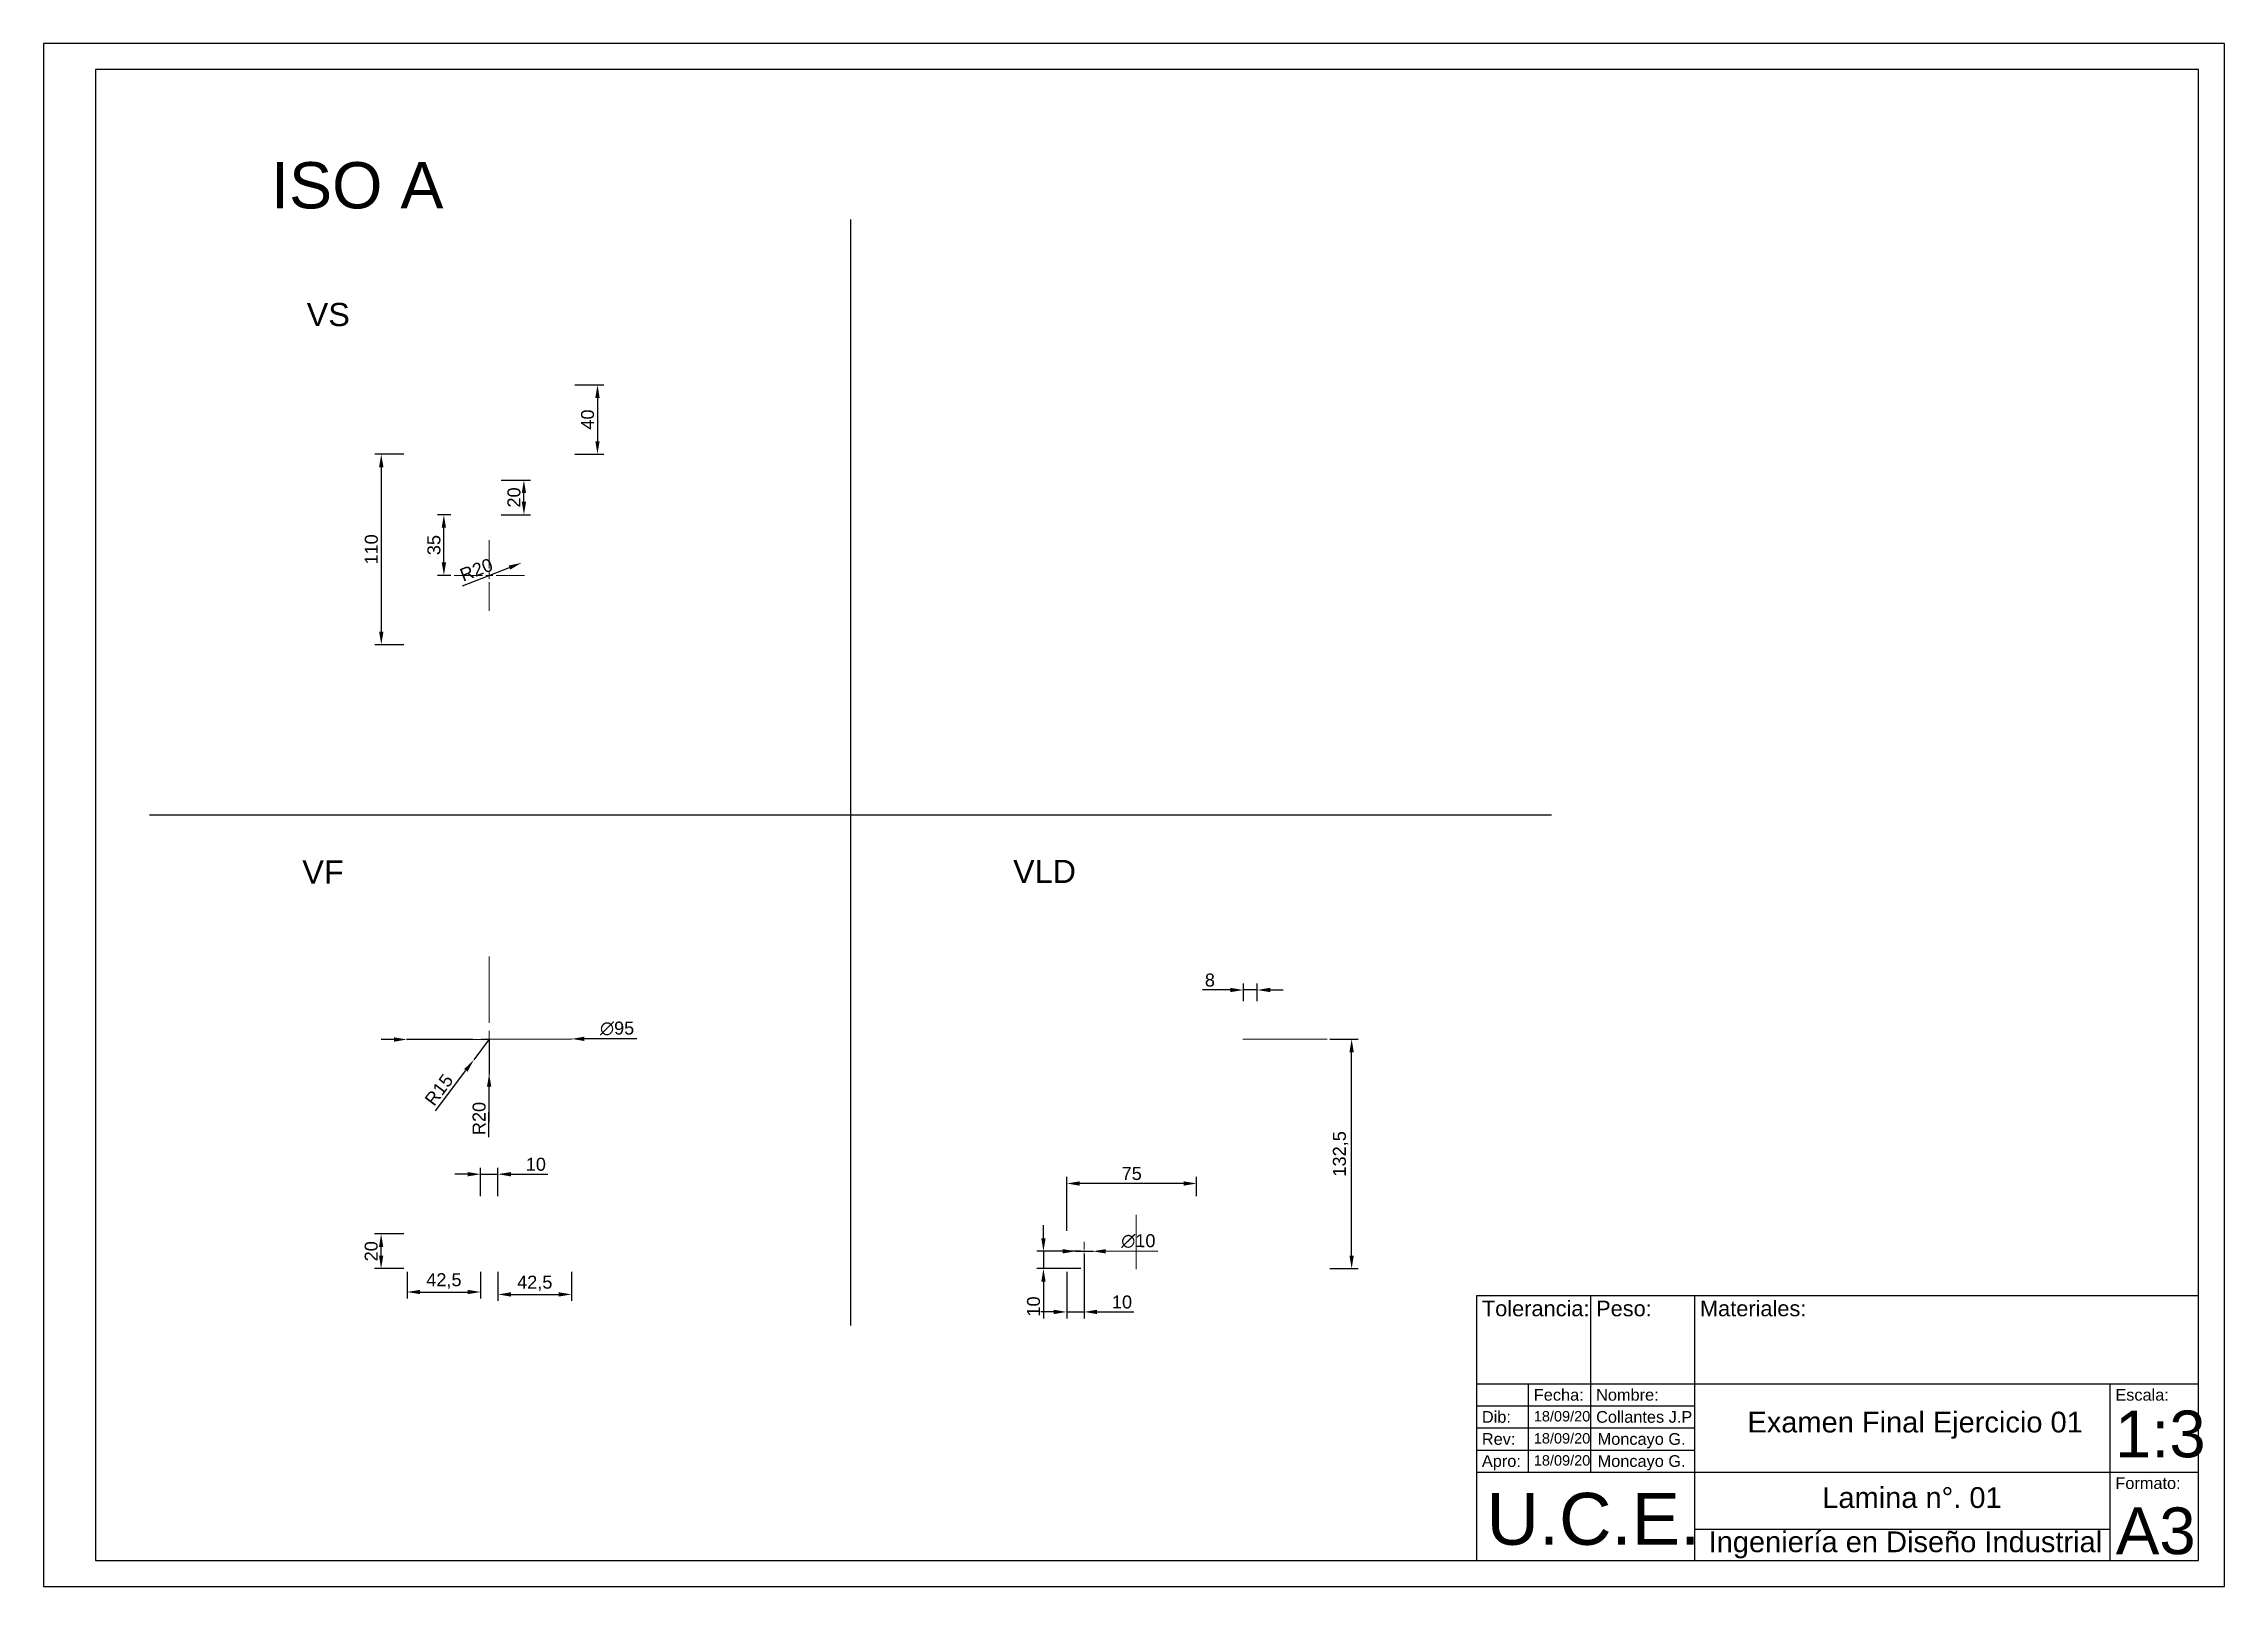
# Paper-space layout 'Presentacion' of a CAD drawing. Header units: inches, sheet in millimetres. Extents: x 0 to 420, y 0 to 297.
import ezdxf

# ---------------------------------------------------------------- set-up
doc = ezdxf.new("R2010")
doc.units = ezdxf.units.IN
doc.header["$MEASUREMENT"] = 0
doc.linetypes.add('CENTER2', pattern=[28.575, 19.05, -3.175, 3.175, -3.175])
doc.linetypes.add('CENTRO', pattern=[50.8, 31.75, -6.35, 6.35, -6.35])
doc.layers.add('Cotas', color=172, linetype='Continuous', lineweight=9)
doc.layers.add('Ejes', color=20, linetype='CENTRO', lineweight=5)
doc.styles.get("Standard").update_dxf_attribs({"font": 'arial.ttf'})
doc.dimstyles.new('ISO-25', dxfattribs={"dimtxt": 2.5, "dimasz": 2.5, "dimexe": 1.25, "dimexo": 0.625, "dimtad": 1, "dimdec": 3, "dimtxsty": 'Standard', "dimcen": 2.5, "dimadec": 0, "dimazin": 0, "dimtfac": 1, "dimtdec": 3, "dimtmove": 0, "dimatfit": 3, "dimfxl": 1, "dimarcsym": 0})

# ---------------------------------------------------------------- blocks, each defined once
blk = doc.blocks.new('*D56')
at = {"layer": 'Cotas', "color": 0, "lineweight": -2, "transparency": 16777216}
for p, q in [((102.29, 231.29), (107.92, 231.29)), ((106.67, 228.79), (106.67, 220.46)), ((102.29, 217.96), (107.92, 217.96))]:
    blk.add_line(p, q, dxfattribs=at)
at = {"layer": 'Cotas', "color": 0, "transparency": 16777216}
for points in [[(106.25, 228.79), (107.09, 228.79), (106.67, 231.29)], [(106.25, 220.46), (107.09, 220.46), (106.67, 217.96)]]:
    blk.add_solid(points, dxfattribs=at)
at = {"layer": 'Defpoints', "color": 0, "transparency": 16777216}
for p in [(101.67, 231.29), (101.67, 217.96), (106.67, 217.96)]:
    blk.add_point(p, dxfattribs=at)
at = {"layer": 'Cotas', "color": 0, "transparency": 16777216, "insert": (104.77, 224.63), "char_height": 2.5, "attachment_point": 5, "rotation": 90}
blk.add_mtext('40', dxfattribs=at)
blk = doc.blocks.new('*D57')
at = {"layer": 'Cotas', "color": 0, "lineweight": -2, "transparency": 16777216}
for p, q in [((69.38, 217.96), (63.78, 217.96)), ((65.03, 215.46), (65.03, 183.79)), ((69.38, 181.29), (63.78, 181.29))]:
    blk.add_line(p, q, dxfattribs=at)
at = {"layer": 'Cotas', "color": 0, "transparency": 16777216}
for points in [[(64.61, 215.46), (65.45, 215.46), (65.03, 217.96)], [(64.61, 183.79), (65.45, 183.79), (65.03, 181.29)]]:
    blk.add_solid(points, dxfattribs=at)
at = {"layer": 'Defpoints', "color": 0, "transparency": 16777216}
for p in [(70, 217.96), (65.03, 181.29), (70, 181.29)]:
    blk.add_point(p, dxfattribs=at)
at = {"layer": 'Cotas', "color": 0, "transparency": 16777216, "insert": (63.13, 199.63), "char_height": 2.5, "attachment_point": 5, "rotation": 90}
blk.add_mtext('110', dxfattribs=at)
blk = doc.blocks.new('*D58')
at = {"layer": 'Cotas', "color": 0, "lineweight": -2, "transparency": 16777216}
for p, q in [((70, 60.55), (70, 55.42)), ((84.17, 60.55), (84.17, 55.42)), ((72.5, 56.67), (81.67, 56.67))]:
    blk.add_line(p, q, dxfattribs=at)
at = {"layer": 'Cotas', "color": 0, "transparency": 16777216}
for points in [[(72.5, 57.08), (72.5, 56.25), (70, 56.67)], [(81.67, 57.08), (81.67, 56.25), (84.17, 56.67)]]:
    blk.add_solid(points, dxfattribs=at)
at = {"layer": 'Defpoints', "color": 0, "transparency": 16777216}
for p in [(70, 61.17), (84.17, 61.17), (84.17, 56.67)]:
    blk.add_point(p, dxfattribs=at)
at = {"layer": 'Cotas', "color": 0, "transparency": 16777216, "insert": (77.09, 58.8), "char_height": 2.5, "attachment_point": 5}
blk.add_mtext('42,5', dxfattribs=at)
blk = doc.blocks.new('*D59')
at = {"layer": 'Cotas', "color": 0, "lineweight": -2, "transparency": 16777216}
for p, q in [((87.5, 60.55), (87.5, 54.95)), ((101.67, 60.55), (101.67, 54.95)), ((90, 56.2), (99.17, 56.2))]:
    blk.add_line(p, q, dxfattribs=at)
at = {"layer": 'Cotas', "color": 0, "transparency": 16777216}
for points in [[(90, 56.62), (90, 55.79), (87.5, 56.2)], [(99.17, 56.62), (99.17, 55.79), (101.67, 56.2)]]:
    blk.add_solid(points, dxfattribs=at)
at = {"layer": 'Defpoints', "color": 0, "transparency": 16777216}
for p in [(87.5, 61.17), (101.67, 61.17), (101.67, 56.2)]:
    blk.add_point(p, dxfattribs=at)
at = {"layer": 'Cotas', "color": 0, "transparency": 16777216, "insert": (94.59, 58.33), "char_height": 2.5, "attachment_point": 5}
blk.add_mtext('42,5', dxfattribs=at)
blk = doc.blocks.new('*D60')
at = {"layer": 'Cotas', "color": 0, "lineweight": -2, "transparency": 16777216}
for p, q in [((85.84, 105.34), (85.81, 98.67)), ((85.76, 86.46), (85.8, 96.17))]:
    blk.add_line(p, q, dxfattribs=at)
at = {"layer": 'Cotas', "color": 0, "transparency": 16777216}
blk.add_solid([(85.38, 96.17), (86.22, 96.17), (85.81, 98.67)], dxfattribs=at)
at = {"layer": 'Defpoints', "color": 0, "transparency": 16777216}
for p in [(85.84, 105.34), (85.81, 98.67)]:
    blk.add_point(p, dxfattribs=at)
at = {"layer": 'Cotas', "color": 0, "transparency": 16777216, "insert": (83.88, 90.07), "char_height": 2.5, "attachment_point": 5, "rotation": 89.7821}
blk.add_mtext('R20', dxfattribs=at)
blk = doc.blocks.new('*D61')
at = {"layer": 'Cotas', "color": 0, "lineweight": -2, "transparency": 16777216}
for p, q in [((85.84, 105.34), (82.83, 101.34)), ((75.48, 91.55), (81.33, 99.34))]:
    blk.add_line(p, q, dxfattribs=at)
at = {"layer": 'Cotas', "color": 0, "transparency": 16777216}
blk.add_solid([(81, 99.59), (81.66, 99.09), (82.83, 101.34)], dxfattribs=at)
at = {"layer": 'Defpoints', "color": 0, "transparency": 16777216}
for p in [(85.84, 105.34), (82.83, 101.34)]:
    blk.add_point(p, dxfattribs=at)
at = {"layer": 'Cotas', "color": 0, "transparency": 16777216, "insert": (76.14, 95.59), "char_height": 2.5, "attachment_point": 5, "rotation": 53.0937}
blk.add_mtext('R15', dxfattribs=at)
blk = doc.blocks.new('*D62')
at = {"layer": 'Cotas', "color": 0, "lineweight": -2, "transparency": 16777216}
for p, q in [((67.5, 105.27), (65, 105.26)), ((70, 105.28), (101.67, 105.4)), ((114.24, 105.44), (104.17, 105.41))]:
    blk.add_line(p, q, dxfattribs=at)
at = {"layer": 'Cotas', "color": 0, "transparency": 16777216}
for points in [[(67.5, 105.69), (67.5, 104.86), (70, 105.28)], [(104.17, 105.82), (104.17, 104.99), (101.67, 105.4)]]:
    blk.add_solid(points, dxfattribs=at)
at = {"layer": 'Defpoints', "color": 0, "transparency": 16777216}
for p in [(70, 105.28), (101.67, 105.4)]:
    blk.add_point(p, dxfattribs=at)
at = {"layer": 'Cotas', "color": 0, "transparency": 16777216, "insert": (110.45, 107.4), "char_height": 2.5, "attachment_point": 5, "rotation": 0.2072}
blk.add_mtext('∅95', dxfattribs=at)
blk = doc.blocks.new('*D63')
at = {"layer": 'Cotas', "color": 0, "lineweight": -2, "transparency": 16777216}
for p, q in [((196.23, 64.51), (193.73, 64.51)), ((198.73, 64.51), (202.06, 64.5)), ((214.61, 64.49), (204.56, 64.5))]:
    blk.add_line(p, q, dxfattribs=at)
at = {"layer": 'Cotas', "color": 0, "transparency": 16777216}
for points in [[(196.23, 64.93), (196.23, 64.09), (198.73, 64.51)], [(204.57, 64.92), (204.56, 64.09), (202.06, 64.5)]]:
    blk.add_solid(points, dxfattribs=at)
at = {"layer": 'Defpoints', "color": 0, "transparency": 16777216}
for p in [(198.73, 64.51), (202.06, 64.5)]:
    blk.add_point(p, dxfattribs=at)
at = {"layer": 'Cotas', "color": 0, "transparency": 16777216, "insert": (210.84, 66.47), "char_height": 2.5, "attachment_point": 5, "rotation": 359.9324}
blk.add_mtext('∅10', dxfattribs=at)
blk = doc.blocks.new('*D64')
at = {"layer": 'Cotas', "color": 0, "lineweight": -2, "transparency": 16777216}
for p, q in [((69.38, 67.84), (63.75, 67.84)), ((65, 63.67), (65, 65.34)), ((69.38, 61.17), (63.75, 61.17))]:
    blk.add_line(p, q, dxfattribs=at)
at = {"layer": 'Cotas', "color": 0, "transparency": 16777216}
for points in [[(64.59, 65.34), (65.42, 65.34), (65, 67.84)], [(64.59, 63.67), (65.42, 63.67), (65, 61.17)]]:
    blk.add_solid(points, dxfattribs=at)
at = {"layer": 'Defpoints', "color": 0, "transparency": 16777216}
for p in [(65, 67.84), (70, 67.84), (70, 61.17)]:
    blk.add_point(p, dxfattribs=at)
at = {"layer": 'Cotas', "color": 0, "transparency": 16777216, "insert": (63.1, 64.51), "char_height": 2.5, "attachment_point": 5, "rotation": 90}
blk.add_mtext('20', dxfattribs=at)
blk = doc.blocks.new('*D65')
at = {"layer": 'Cotas', "color": 0, "lineweight": -2, "transparency": 16777216}
for p, q in [((247.69, 105.34), (253.17, 105.34)), ((251.92, 63.67), (251.92, 102.84)), ((247.69, 61.17), (253.17, 61.17))]:
    blk.add_line(p, q, dxfattribs=at)
at = {"layer": 'Cotas', "color": 0, "transparency": 16777216}
for points in [[(251.5, 102.84), (252.33, 102.84), (251.92, 105.34)], [(251.5, 63.67), (252.33, 63.67), (251.92, 61.17)]]:
    blk.add_solid(points, dxfattribs=at)
at = {"layer": 'Defpoints', "color": 0, "transparency": 16777216}
for p in [(247.06, 105.34), (251.92, 105.34), (247.06, 61.17)]:
    blk.add_point(p, dxfattribs=at)
at = {"layer": 'Cotas', "color": 0, "transparency": 16777216, "insert": (249.79, 83.26), "char_height": 2.5, "attachment_point": 5, "rotation": 90}
blk.add_mtext('132,5', dxfattribs=at)
blk = doc.blocks.new('*U66')
at = {"layer": 'Ejes', "color": 0, "linetype": 'CENTER2', "transparency": 16777216}
for p, q in [((0, 3.17), (0, 15.95)), ((-15.95, 0), (-3.17, 0)), ((3.17, 0), (15.95, 0)), ((0, -15.95), (0, -3.17))]:
    blk.add_line(p, q, dxfattribs=at)
at = {"layer": 'Ejes', "color": 0, "linetype": 'Continuous', "transparency": 16777216}
for p, q in [((-1.58, 0), (1.58, 0)), ((0, -1.58), (0, 1.58))]:
    blk.add_line(p, q, dxfattribs=at)
blk = doc.blocks.new('*U67')
at = {"layer": 'Ejes', "color": 0, "linetype": 'CENTER2', "transparency": 16777216}
for p, q in [((0, 1.33), (0, 6.79)), ((-6.79, 0), (-1.33, 0)), ((1.33, 0), (6.79, 0)), ((0, -6.79), (0, -1.33))]:
    blk.add_line(p, q, dxfattribs=at)
at = {"layer": 'Ejes', "color": 0, "linetype": 'Continuous', "transparency": 16777216}
for p, q in [((-0.67, 0), (0.67, 0)), ((0, -0.67), (0, 0.67))]:
    blk.add_line(p, q, dxfattribs=at)
blk = doc.blocks.new('*U68')
at = {"layer": 'Ejes', "color": 0, "linetype": 'CENTER2', "transparency": 16777216}
blk.add_line((8.12, 0), (-8.12, 0), dxfattribs=at)
blk = doc.blocks.new('*D69')
at = {"layer": 'Cotas', "color": 0, "lineweight": -2, "transparency": 16777216}
blk.add_line((80.66, 192.62), (89.72, 196.13), dxfattribs=at)
at = {"layer": 'Cotas', "color": 0, "transparency": 16777216}
blk.add_solid([(89.57, 196.52), (89.87, 195.74), (92.05, 197.04)], dxfattribs=at)
at = {"layer": 'Defpoints', "color": 0, "transparency": 16777216}
for p in [(85.84, 194.63), (92.05, 197.04)]:
    blk.add_point(p, dxfattribs=at)
at = {"layer": 'Cotas', "color": 0, "transparency": 16777216, "insert": (83.34, 195.7), "char_height": 2.5, "attachment_point": 5, "rotation": 21.2007}
blk.add_mtext('R20', dxfattribs=at)
blk = doc.blocks.new('*D70')
at = {"layer": 'Cotas', "color": 0, "lineweight": -2, "transparency": 16777216}
for p, q in [((197.06, 68.46), (197.06, 78.81)), ((219.56, 77.56), (199.56, 77.56)), ((222.06, 75.13), (222.06, 78.81))]:
    blk.add_line(p, q, dxfattribs=at)
at = {"layer": 'Cotas', "color": 0, "transparency": 16777216}
for points in [[(199.56, 77.98), (199.56, 77.14), (197.06, 77.56)], [(219.56, 77.98), (219.56, 77.14), (222.06, 77.56)]]:
    blk.add_solid(points, dxfattribs=at)
at = {"layer": 'Defpoints', "color": 0, "transparency": 16777216}
for p in [(197.06, 77.56), (222.06, 74.51), (197.06, 67.84)]:
    blk.add_point(p, dxfattribs=at)
at = {"layer": 'Cotas', "color": 0, "transparency": 16777216, "insert": (209.56, 79.46), "char_height": 2.5, "attachment_point": 5}
blk.add_mtext('75', dxfattribs=at)
blk = doc.blocks.new('*D71')
at = {"layer": 'Cotas', "color": 0, "lineweight": -2, "transparency": 16777216}
for p, q in [((84.17, 75.13), (84.17, 80.6)), ((87.5, 75.13), (87.5, 80.6)), ((81.67, 79.35), (79.17, 79.35)), ((84.17, 79.35), (87.5, 79.35)), ((90, 79.35), (97.09, 79.35))]:
    blk.add_line(p, q, dxfattribs=at)
at = {"layer": 'Cotas', "color": 0, "transparency": 16777216}
for points in [[(81.67, 79.76), (81.67, 78.93), (84.17, 79.35)], [(90, 79.76), (90, 78.93), (87.5, 79.35)]]:
    blk.add_solid(points, dxfattribs=at)
at = {"layer": 'Defpoints', "color": 0, "transparency": 16777216}
for p in [(87.5, 79.35), (84.17, 74.51), (87.5, 74.51)]:
    blk.add_point(p, dxfattribs=at)
at = {"layer": 'Cotas', "color": 0, "transparency": 16777216, "insert": (94.8, 81.25), "char_height": 2.5, "attachment_point": 5}
blk.add_mtext('10', dxfattribs=at)
blk = doc.blocks.new('*D72')
at = {"layer": 'Cotas', "color": 0, "lineweight": -2, "transparency": 16777216}
for p, q in [((228.56, 114.81), (223.17, 114.81)), ((231.06, 112.63), (231.06, 116.06)), ((233.73, 114.81), (231.06, 114.81)), ((233.73, 112.63), (233.73, 116.06)), ((236.23, 114.81), (238.73, 114.81))]:
    blk.add_line(p, q, dxfattribs=at)
at = {"layer": 'Cotas', "color": 0, "transparency": 16777216}
for points in [[(228.56, 115.23), (228.56, 114.4), (231.06, 114.81)], [(236.23, 115.23), (236.23, 114.4), (233.73, 114.81)]]:
    blk.add_solid(points, dxfattribs=at)
at = {"layer": 'Defpoints', "color": 0, "transparency": 16777216}
for p in [(231.06, 114.81), (231.06, 112.01), (233.73, 112.01)]:
    blk.add_point(p, dxfattribs=at)
at = {"layer": 'Cotas', "color": 0, "transparency": 16777216, "insert": (224.62, 116.71), "char_height": 2.5, "attachment_point": 5}
blk.add_mtext('8', dxfattribs=at)
blk = doc.blocks.new('*D73')
at = {"layer": 'Cotas', "color": 0, "lineweight": -2, "transparency": 16777216}
for p, q in [((88.13, 212.96), (93.75, 212.96)), ((92.5, 208.79), (92.5, 210.46)), ((88.13, 206.29), (93.75, 206.29))]:
    blk.add_line(p, q, dxfattribs=at)
at = {"layer": 'Cotas', "color": 0, "transparency": 16777216}
for points in [[(92.09, 210.46), (92.92, 210.46), (92.5, 212.96)], [(92.09, 208.79), (92.92, 208.79), (92.5, 206.29)]]:
    blk.add_solid(points, dxfattribs=at)
at = {"layer": 'Defpoints', "color": 0, "transparency": 16777216}
for p in [(87.5, 212.96), (92.5, 212.96), (87.5, 206.29)]:
    blk.add_point(p, dxfattribs=at)
at = {"layer": 'Cotas', "color": 0, "transparency": 16777216, "insert": (90.6, 209.63), "char_height": 2.5, "attachment_point": 5, "rotation": 90}
blk.add_mtext('20', dxfattribs=at)
blk = doc.blocks.new('*D74')
at = {"layer": 'Cotas', "color": 0, "lineweight": -2, "transparency": 16777216}
for p, q in [((192.56, 67.01), (192.56, 69.51)), ((199.77, 64.51), (191.31, 64.51)), ((192.56, 64.51), (192.56, 61.17)), ((199.77, 61.17), (191.31, 61.17)), ((192.56, 58.67), (192.56, 51.59))]:
    blk.add_line(p, q, dxfattribs=at)
at = {"layer": 'Cotas', "color": 0, "transparency": 16777216}
for points in [[(192.14, 67.01), (192.98, 67.01), (192.56, 64.51)], [(192.14, 58.67), (192.98, 58.67), (192.56, 61.17)]]:
    blk.add_solid(points, dxfattribs=at)
at = {"layer": 'Defpoints', "color": 0, "transparency": 16777216}
for p in [(200.4, 64.51), (192.56, 61.17), (200.4, 61.17)]:
    blk.add_point(p, dxfattribs=at)
at = {"layer": 'Cotas', "color": 0, "transparency": 16777216, "insert": (190.66, 53.88), "char_height": 2.5, "attachment_point": 5, "rotation": 90}
blk.add_mtext('10', dxfattribs=at)
blk = doc.blocks.new('*D75')
at = {"layer": 'Cotas', "color": 0, "lineweight": -2, "transparency": 16777216}
for p, q in [((200.4, 63.88), (200.4, 51.58)), ((197.06, 60.55), (197.06, 51.58)), ((194.56, 52.83), (192.06, 52.83)), ((197.06, 52.83), (200.4, 52.83)), ((202.9, 52.83), (209.99, 52.83))]:
    blk.add_line(p, q, dxfattribs=at)
at = {"layer": 'Cotas', "color": 0, "transparency": 16777216}
for points in [[(194.56, 53.25), (194.56, 52.42), (197.06, 52.83)], [(202.9, 53.25), (202.9, 52.42), (200.4, 52.83)]]:
    blk.add_solid(points, dxfattribs=at)
at = {"layer": 'Defpoints', "color": 0, "transparency": 16777216}
for p in [(200.4, 64.51), (197.06, 61.17), (200.4, 52.83)]:
    blk.add_point(p, dxfattribs=at)
at = {"layer": 'Cotas', "color": 0, "transparency": 16777216, "insert": (207.69, 54.73), "char_height": 2.5, "attachment_point": 5}
blk.add_mtext('10', dxfattribs=at)
blk = doc.blocks.new('*U76')
at = {"layer": 'Ejes', "color": 0, "linetype": 'CENTER2', "transparency": 16777216}
for p, q in [((-1.79, 0), (-0.33, 0)), ((0, 0.33), (0, 1.79)), ((0.33, 0), (1.79, 0)), ((0, -1.79), (0, -0.33))]:
    blk.add_line(p, q, dxfattribs=at)
at = {"layer": 'Ejes', "color": 0, "linetype": 'Continuous', "transparency": 16777216}
for p, q in [((-0.17, 0), (0.17, 0)), ((0, -0.17), (0, 0.17))]:
    blk.add_line(p, q, dxfattribs=at)
blk = doc.blocks.new('*U82')
at = {"layer": 'Ejes', "color": 0, "linetype": 'CENTER2', "transparency": 16777216}
blk.add_line((0, -5.23), (0, 5.23), dxfattribs=at)
blk = doc.blocks.new('*D83')
at = {"layer": 'Cotas', "color": 0, "lineweight": -2, "transparency": 16777216}
for p, q in [((78.42, 206.29), (75.84, 206.29)), ((77.09, 197.13), (77.09, 203.79)), ((78.42, 194.63), (75.84, 194.63))]:
    blk.add_line(p, q, dxfattribs=at)
at = {"layer": 'Cotas', "color": 0, "transparency": 16777216}
for points in [[(76.67, 203.79), (77.5, 203.79), (77.09, 206.29)], [(76.67, 197.13), (77.5, 197.13), (77.09, 194.63)]]:
    blk.add_solid(points, dxfattribs=at)
at = {"layer": 'Defpoints', "color": 0, "transparency": 16777216}
for p in [(77.09, 206.29), (79.05, 206.29), (79.05, 194.63)]:
    blk.add_point(p, dxfattribs=at)
at = {"layer": 'Cotas', "color": 0, "transparency": 16777216, "insert": (75.18, 200.46), "char_height": 2.5, "attachment_point": 5, "rotation": 90}
blk.add_mtext('35', dxfattribs=at)

psp = doc.layouts.new('Presentacion')

# ---------------------------------------------------------------- linework, layer by layer
for p, q in [((420, 297), (0, 297)), ((0, 297), (0, 0)), ((420, 297), (0, 297)), ((0, 297), (0, 0)), ((420, 0), (420, 297)), ((420, 0), (420, 297)), ((415, 292), (10, 292)), ((10, 292), (10, 5)), ((415, 292), (10, 292)), ((10, 292), (10, 5)), ((415, 5), (415, 292)), ((415, 5), (415, 292)), ((155.40615, 263.14074), (155.40615, 50.23952)), ((155.40615, 263.14074), (155.40615, 50.23952)), ((155.40615, 148.5), (20.40615, 148.5)), ((155.40615, 148.5), (20.40615, 148.5)), ((290.40615, 148.5), (155.40615, 148.5)), ((290.40615, 148.5), (155.40615, 148.5)), ((276, 56), (415, 56)), ((276, 5), (276, 56)), ((276, 56), (415, 56)), ((276, 5), (276, 56)), ((298, 22), (298, 56)), ((298, 22), (298, 56)), ((318, 5), (318, 56)), ((318, 5), (318, 56)), ((276, 39), (415, 39)), ((276, 39), (415, 39)), ((286, 22), (286, 39)), ((286, 22), (286, 39)), ((398, 5), (398, 39)), ((398, 5), (398, 39)), ((276, 34.75), (318, 34.75)), ((276, 34.75), (318, 34.75)), ((276, 30.5), (318, 30.5)), ((276, 30.5), (318, 30.5)), ((276, 26.25), (318, 26.25)), ((276, 26.25), (318, 26.25)), ((276, 22), (415, 22)), ((276, 22), (415, 22)), ((318, 11), (398, 11)), ((318, 11), (398, 11)), ((10, 5), (415, 5)), ((10, 5), (415, 5)), ((276, 8), (276, 8)), ((276, 8), (276, 8)), ((276, 8), (276, 8)), ((276, 8), (276, 8)), ((0, 0), (420, 0)), ((0, 0), (420, 0))]:
    psp.add_line(p, q)

# ---------------------------------------------------------------- block references
at = {"layer": 'Ejes', "linetype": 'CENTER2', "extrusion": (0, 2.96652e-13, -1)}
psp.add_blockref('*U67', (-85.83536, 194.62538), dxfattribs=at)
at = {"layer": 'Ejes', "linetype": 'CENTER2'}
for name, p in [('*U66', (85.83536, 105.33997)), ('*U68', (239.06457, 105.33997)), ('*U82', (210.3979, 66.28442))]:
    psp.add_blockref(name, p, dxfattribs=at)
at = {"layer": 'Ejes', "linetype": 'CENTER2', "extrusion": (8.6301e-18, -5.28441e-34, -1)}
psp.add_blockref('*U76', (-200.3979, 64.50664), dxfattribs=at)

# ---------------------------------------------------------------- texts
for s, height, p in [('ISO A', 8.912218, (43.80476, 265.27626, 4786.9812)), ('ISO A', 8.912218, (43.80476, 265.27626, 4786.9812)), ('VS', 4.456109, (50.67201, 242.62689, 2393.4906)), ('VS', 4.456109, (50.67201, 242.62689, 2393.4906)), ('VF', 4.456109, (49.82416, 135.28838, 2393.4906)), ('VF', 4.456109, (49.82416, 135.28838, 2393.4906)), ('VLD', 4.456109, (186.71748, 135.40933, 2393.4906)), ('VLD', 4.456109, (186.71748, 135.40933, 2393.4906))]:
    psp.add_text(s, height=height).set_placement(p)
at = {"attachment_point": 1}
for s, width, insert, char_height in [('Tolerancia:', 22, (277, 55), 3), ('Tolerancia:', 22, (277, 55), 3), ('Peso:', 22, (299, 55), 3), ('Peso:', 22, (299, 55), 3), ('Materiales:', 22, (319, 55), 3), ('Materiales:', 22, (319, 55), 3), ('Fecha:', 22, (287, 38), 2.25), ('Fecha:', 22, (287, 38), 2.25), ('Nombre:', 22, (299, 38), 2.25), ('Nombre:', 22, (299, 38), 2.25), ('Escala:', 22, (399, 38), 2.25), ('Escala:', 22, (399, 38), 2.25), ('Dib:', 22, (277, 33.75), 2.25), ('Dib:', 22, (277, 33.75), 2.25), ('Collantes J.P', 22, (299, 33.75), 2.25), ('Collantes J.P', 22, (299, 33.75), 2.25), ('Examen Final Ejercicio 01 ^J  ', 78.0952342, (328.14099, 33.62668), 4), ('Examen Final Ejercicio 01 ^J  ', 78.0952342, (328.14099, 33.62668), 4), ('1:3', 38.1239892, (398.91549, 33.84523), 9), ('Rev:', 22, (277, 29.5), 2.25), ('Rev:', 22, (277, 29.5), 2.25), ('Apro:', 22, (277, 25.25), 2.25), ('Apro:', 22, (277, 25.25), 2.25), ('Formato:', 22, (399, 21), 2.25), ('Formato:', 22, (399, 21), 2.25), ('U.C.E.', 38.1239892, (277.9, 18), 10), ('U.C.E.', 38.1239892, (277.9, 18), 10), ('Lamina n°. 01', 78.0952342, (342.5631, 19.09719), 4), ('Lamina n°. 01', 78.0952342, (342.5631, 19.09719), 4), ('A3', 38.1239892, (399.09064, 15.19702), 9), ('A3', 38.1239892, (399.09064, 15.19702), 9), ('Ingeniería en Diseño Industrial', 78.0952342, (320.67147, 10.57896), 4), ('Ingeniería en Diseño Industrial', 78.0952342, (320.67147, 10.57896), 4)]:
    psp.add_mtext_dynamic_manual_height_columns(s, width=width, gutter_width=12.5, heights=[0], dxfattribs=dict(at, insert=insert, char_height=char_height))
at = {"ltscale": 0.01, "attachment_point": 1}
for s, insert, char_height in [('18/09/20', (287, 33.75), 2), ('18/09/20', (287, 33.75), 2), ('18/09/20', (287, 29.5), 2), ('18/09/20', (287, 29.5), 2), ('Moncayo G.', (299.28751, 29.5), 2.25), ('Moncayo G.', (299.28751, 29.5), 2.25), ('18/09/20', (287, 25.25), 2), ('18/09/20', (287, 25.25), 2), ('Moncayo G.', (299.28751, 25.25), 2.25), ('Moncayo G.', (299.28751, 25.25), 2.25)]:
    psp.add_mtext_dynamic_manual_height_columns(s, width=22, gutter_width=12.5, heights=[0], dxfattribs=dict(at, insert=insert, char_height=char_height))

# ---------------------------------------------------------------- dimensions: what is measured, and where the dimension line sits
at = {"layer": 'Cotas'}
for base, p1, p2, picture, middle in [((106.66869, 217.95872), (101.66869, 231.29205), (101.66869, 217.95872), '*D56', (104.76726, 224.62538)), ((65.03144, 181.29205), (70.00203, 217.95872), (70.00203, 181.29205), '*D57', (63.13001, 199.62538)), ((92.50203, 212.95872), (87.50203, 206.29205), (87.50203, 212.95872), '*D73', (90.60059, 209.62538)), ((77.08536, 206.29205), (79.04869, 194.62538), (79.04869, 206.29205), '*D83', (75.18307, 200.45872)), ((251.91526, 105.33997), (247.06457, 61.17331), (247.06457, 105.33997), '*D65', (249.78787, 83.25664)), ((65.00203, 67.83997), (70.00203, 61.17331), (70.00203, 67.83997), '*D64', (63.10059, 64.50664)), ((192.55924, 61.17331), (200.3979, 64.50664), (200.3979, 61.17331), '*D74', (190.65781, 53.87965))]:
    dim = psp.add_linear_dim(base=base, p1=p1, p2=p2, angle=90, dimstyle='ISO-25', override={"dimlfac": -3}, dxfattribs=at)
    dim.commit()
    dim.dimension.update_dxf_attribs({"geometry": picture, "text_midpoint": middle})
for center, mpoint, picture, middle in [((85.83536, 194.62538), (92.05082, 197.03629), '*D69', (84.02578, 193.92347)), ((85.83536, 105.33997), (82.83282, 101.34188), '*D61', (77.65569, 94.44817))]:
    dim = psp.add_radius_dim(center=center, mpoint=mpoint, dimstyle='ISO-25', override={"dimlfac": -3}, dxfattribs=at)
    dim.commit()
    dim.dimension.update_dxf_attribs({"geometry": picture, "text_midpoint": middle, "dimtype": 164})
for base, p1, p2, picture, middle in [((231.06457, 114.81236), (233.73123, 112.00664), (231.06457, 112.00664), '*D72', (224.6159, 116.71379)), ((87.50203, 79.34753), (84.16869, 74.50664), (87.50203, 74.50664), '*D71', (94.79568, 81.24897)), ((197.06457, 77.55894), (222.06457, 74.50664), (197.06457, 67.83997), '*D70', (209.56457, 79.45525)), ((200.3979, 52.83207), (197.06457, 61.17331), (200.3979, 64.50664), '*D75', (207.69155, 54.73351)), ((84.16869, 56.66809), (70.00203, 61.17331), (84.16869, 61.17331), '*D58', (77.08536, 58.79547)), ((101.66869, 56.20262), (87.50203, 61.17331), (101.66869, 61.17331), '*D59', (94.58536, 58.33001))]:
    dim = psp.add_linear_dim(base=base, p1=p1, p2=p2, dimstyle='ISO-25', override={"dimlfac": -3}, dxfattribs=at)
    dim.commit()
    dim.dimension.update_dxf_attribs({"geometry": picture, "text_midpoint": middle})
dim = psp.add_diameter_dim_2p(p1=(70.00213, 105.28271), p2=(101.66859, 105.39724), dimstyle='ISO-25', override={"dimlfac": -3}, dxfattribs=at)
dim.commit()
dim.dimension.update_dxf_attribs({"geometry": '*D62', "text_midpoint": (110.45349, 105.42901), "dimtype": 163})
dim = psp.add_radius_dim(center=(85.83536, 105.33997), mpoint=(85.81, 98.67335), dimstyle='ISO-25', override={"dimlfac": -3}, dxfattribs=at)
dim.commit()
dim.dimension.update_dxf_attribs({"geometry": '*D60', "text_midpoint": (85.77726, 90.06581)})
dim = psp.add_diameter_dim_2p(p1=(198.73123, 64.50861), p2=(202.06456, 64.50467), dimstyle='ISO-25', override={"dimlfac": -3}, dxfattribs=at)
dim.commit()
dim.dimension.update_dxf_attribs({"geometry": '*D63', "text_midpoint": (210.83587, 64.49433)})

doc.saveas('drawing.dxf')
